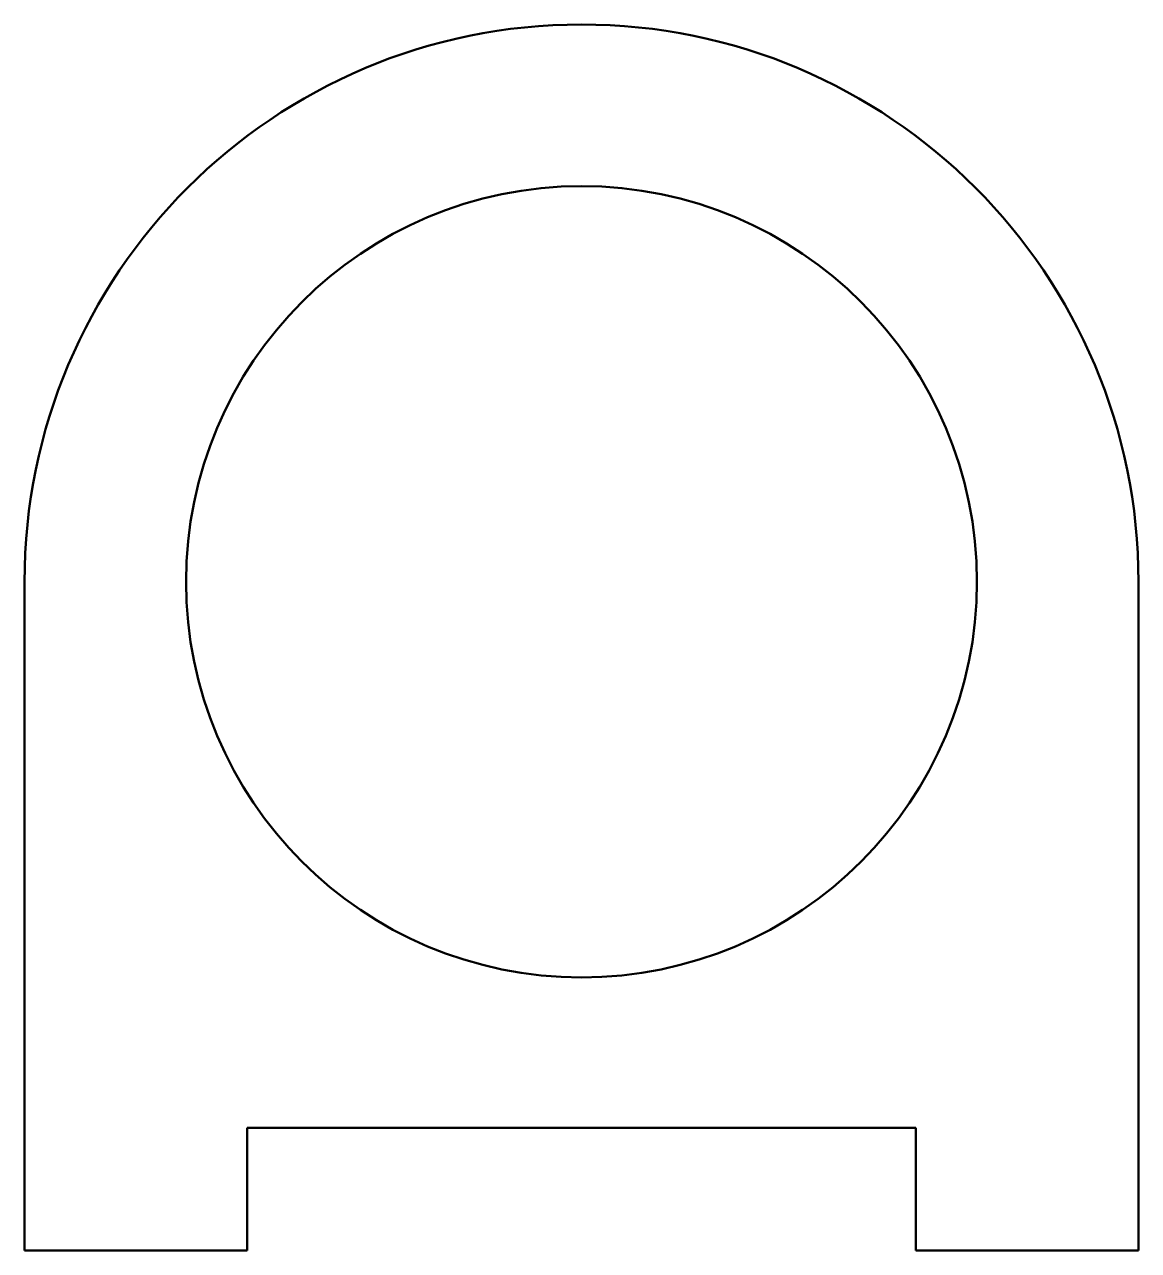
# Model space of a CAD drawing. Header units: millimetres. Extents: x 272 to 322, y 182.5 to 237.5.
import ezdxf

# ---------------------------------------------------------------- set-up
doc = ezdxf.new("R2010")
doc.units = ezdxf.units.MM
doc.layers.add('Visible (ISO)', color=7, linetype='Continuous', lineweight=50)

msp = doc.modelspace()

# ---------------------------------------------------------------- linework, layer by layer
at = {"layer": 'Visible (ISO)'}
for p, q in [((272, 212.5), (272, 182.5)), ((322, 182.5), (322, 212.5)), ((282, 188), (312, 188)), ((282, 182.5), (282, 188)), ((312, 188), (312, 182.5)), ((272, 182.5), (282, 182.5)), ((312, 182.5), (322, 182.5))]:
    msp.add_line(p, q, dxfattribs=at)
msp.add_circle((297, 212.5), 17.75, dxfattribs=at)
msp.add_arc((297, 212.5), 25, 0, 180, dxfattribs=at)

doc.saveas('drawing.dxf')
